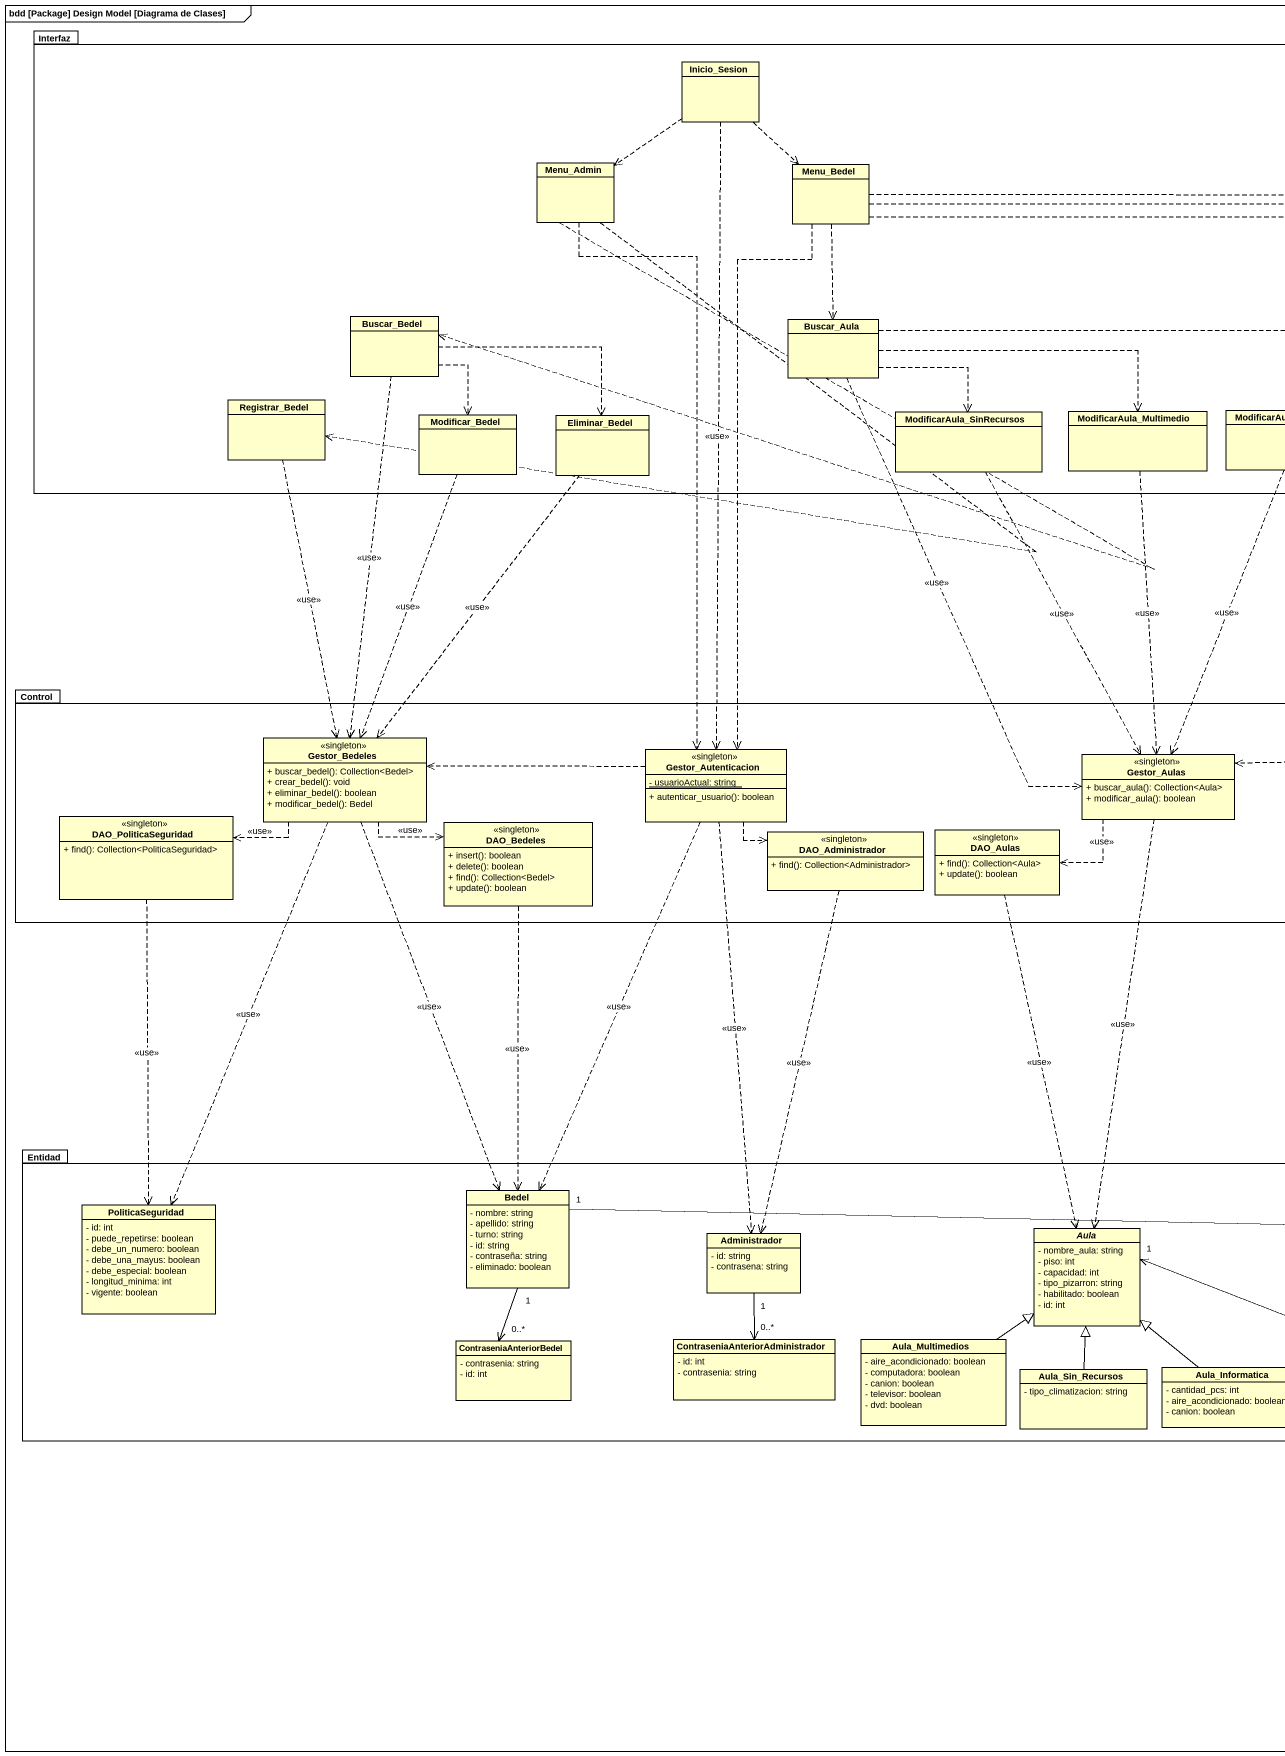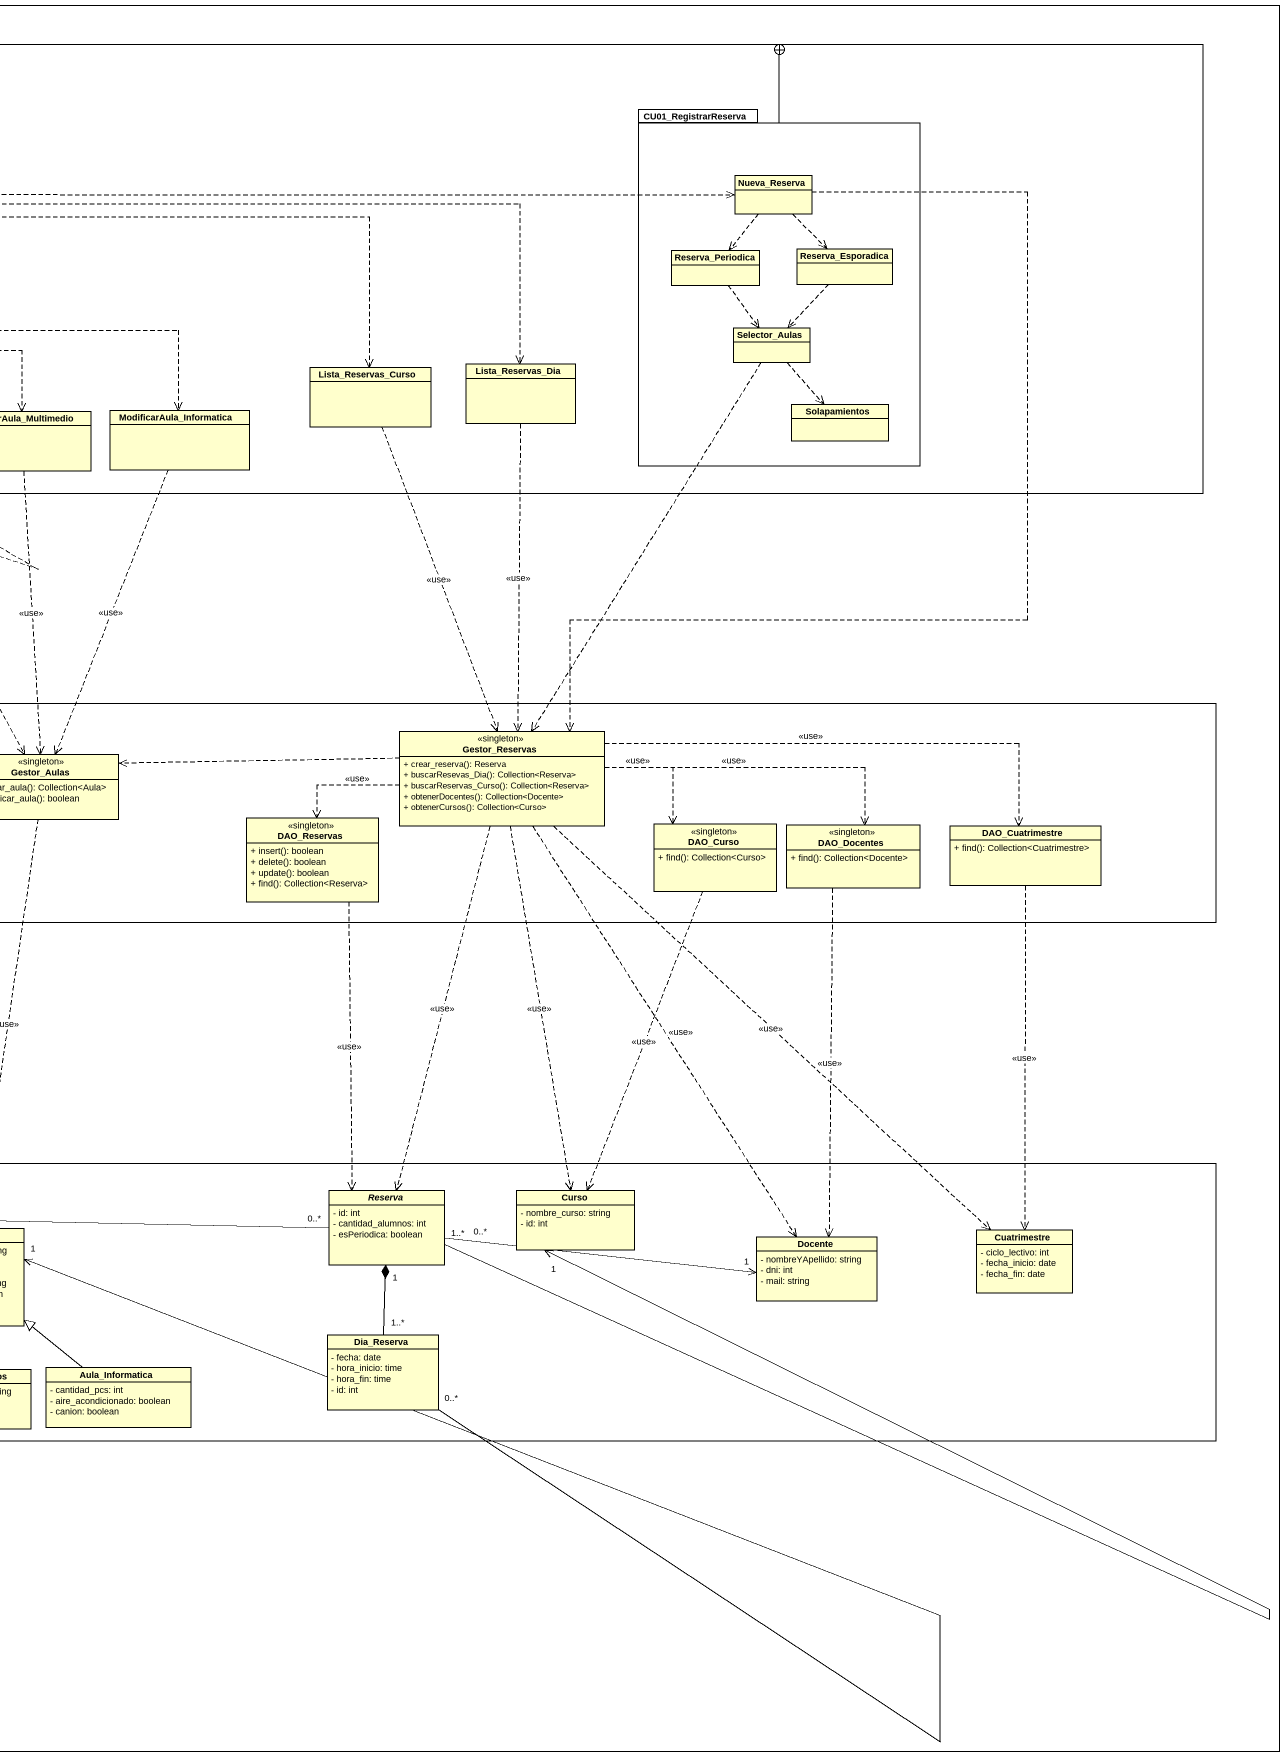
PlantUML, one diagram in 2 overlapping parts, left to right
@startuml
mainframe bdd [Package] Design Model [Diagrama de Clases]
hide circle
hide empty members
skinparam classAttributeIconSize 0
package Interfaz {
  class Inicio_Sesion
  package CU01_RegistrarReserva {
    class Nueva_Reserva
    class Reserva_Periodica
    class Reserva_Esporadica
    class Selector_Aulas
    class Solapamientos
  }
  class Menu_Admin
  class Menu_Bedel
  class Buscar_Bedel
  class Buscar_Aula
  class Lista_Reservas_Curso
  class Lista_Reservas_Dia
  class Registrar_Bedel
  class Modificar_Bedel
  class Eliminar_Bedel
  class ModificarAula_SinRecursos
  class ModificarAula_Multimedio
  class ModificarAula_Informatica
}
package "Control" as Control_ {
  class Gestor_Bedeles <<singleton>> {
    + buscar_bedel(): Collection<Bedel>
    + crear_bedel(): void
    + eliminar_bedel(): boolean
    + modificar_bedel(): Bedel
  }
  class Gestor_Autenticacion <<singleton>> {
    {static} - usuarioActual: string
    + autenticar_usuario(): boolean
  }
  class Gestor_Aulas <<singleton>> {
    + buscar_aula(): Collection<Aula>
    + modificar_aula(): boolean
  }
  class Gestor_Reservas <<singleton>> {
    + crear_reserva(): Reserva
    + buscarResevas_Dia(): Collection<Reserva>
    + buscarReservas_Curso(): Collection<Reserva>
    + obtenerDocentes(): Collection<Docente>
    + obtenerCursos(): Collection<Curso>
  }
  class DAO_PoliticaSeguridad <<singleton>> {
    + find(): Collection<PoliticaSeguridad>
  }
  class DAO_Bedeles <<singleton>> {
    + insert(): boolean
    + delete(): boolean
    + find(): Collection<Bedel>
    + update(): boolean
  }
  class DAO_Administrador <<singleton>> {
    + find(): Collection<Administrador>
  }
  class DAO_Aulas <<singleton>> {
    + find(): Collection<Aula>
    + update(): boolean
  }
  class DAO_Reservas <<singleton>> {
    + insert(): boolean
    + delete(): boolean
    + update(): boolean
    + find(): Collection<Reserva>
  }
  class DAO_Curso <<singleton>> {
    + find(): Collection<Curso>
  }
  class DAO_Docentes <<singleton>> {
    + find(): Collection<Docente>
  }
  class DAO_Cuatrimestre {
    + find(): Collection<Cuatrimestre>
  }
}
package Entidad {
  class Bedel {
    - nombre: string
    - apellido: string
    - turno: string
    - id: string
    - contraseña: string
    - eliminado: boolean
  }
  abstract class Reserva {
    - id: int
    - cantidad_alumnos: int
    - esPeriodica: boolean
  }
  class Curso {
    - nombre_curso: string
    - id: int
  }
  class PoliticaSeguridad {
    - id: int
    - puede_repetirse: boolean
    - debe_un_numero: boolean
    - debe_una_mayus: boolean
    - debe_especial: boolean
    - longitud_minima: int
    - vigente: boolean
  }
  abstract class Aula {
    - nombre_aula: string
    - piso: int
    - capacidad: int
    - tipo_pizarron: string
    - habilitado: boolean
    - id: int
  }
  class Cuatrimestre {
    - ciclo_lectivo: int
    - fecha_inicio: date
    - fecha_fin: date
  }
  class Administrador {
    - id: string
    - contrasena: string
  }
  class Docente {
    - nombreYApellido: string
    - dni: int
    - mail: string
  }
  class ContraseniaAnteriorBedel {
    - contrasenia: string
    - id: int
  }
  class "ContraseniaAnteriorAdministrador" as ContraseniaAnteriorAdministr {
    - id: int
    - contrasenia: string
  }
  class Aula_Multimedios {
    - aire_acondicionado: boolean
    - computadora: boolean
    - canion: boolean
    - televisor: boolean
    - dvd: boolean
  }
  class Dia_Reserva {
    - fecha: date
    - hora_inicio: time
    - hora_fin: time
    - id: int
  }
  class Aula_Sin_Recursos {
    - tipo_climatizacion: string
  }
  class Aula_Informatica {
    - cantidad_pcs: int
    - aire_acondicionado: boolean
    - canion: boolean
  }
}
Inicio_Sesion ..> Menu_Admin
Inicio_Sesion ..> Menu_Bedel
Inicio_Sesion ..> Gestor_Autenticacion : <<use>>
CU01_RegistrarReserva -left-+ Interfaz
Menu_Admin ..> Buscar_Bedel
Menu_Admin ..> Registrar_Bedel
Menu_Admin ..> Gestor_Autenticacion
Menu_Bedel .right.> Nueva_Reserva
Menu_Bedel ..> Buscar_Aula
Menu_Bedel .right.> Lista_Reservas_Curso
Menu_Bedel .right.> Lista_Reservas_Dia
Menu_Bedel ..> Gestor_Autenticacion
Nueva_Reserva ..> Reserva_Periodica
Nueva_Reserva ..> Reserva_Esporadica
Nueva_Reserva ..> Gestor_Reservas
Reserva_Periodica ..> Selector_Aulas
Reserva_Esporadica ..> Selector_Aulas
Buscar_Bedel ..> Modificar_Bedel
Buscar_Bedel .right.> Eliminar_Bedel
Buscar_Bedel ..> Gestor_Bedeles : <<use>>
Buscar_Aula ..> ModificarAula_SinRecursos
Buscar_Aula .right.> ModificarAula_Multimedio
Buscar_Aula .right.> ModificarAula_Informatica
Buscar_Aula ..> Gestor_Aulas : <<use>>
Selector_Aulas ..> Solapamientos
Selector_Aulas ..> Gestor_Reservas
Lista_Reservas_Curso ..> Gestor_Reservas : <<use>>
Lista_Reservas_Dia ..> Gestor_Reservas : <<use>>
Registrar_Bedel ..> Gestor_Bedeles : <<use>>
Modificar_Bedel ..> Gestor_Bedeles : <<use>>
Eliminar_Bedel ..> Gestor_Bedeles : <<use>>
ModificarAula_SinRecursos ..> Gestor_Aulas : <<use>>
ModificarAula_Multimedio ..> Gestor_Aulas : <<use>>
ModificarAula_Informatica ..> Gestor_Aulas : <<use>>
Gestor_Bedeles .left.> DAO_PoliticaSeguridad : <<use>>
Gestor_Bedeles .right.> DAO_Bedeles : <<use>>
Gestor_Bedeles ..> Bedel : <<use>>
Gestor_Bedeles ..> PoliticaSeguridad : <<use>>
Gestor_Autenticacion .left.> Gestor_Bedeles
Gestor_Autenticacion .right.> DAO_Administrador
Gestor_Autenticacion ..> Bedel : <<use>>
Gestor_Autenticacion ..> Administrador : <<use>>
Gestor_Aulas .left.> DAO_Aulas : <<use>>
Gestor_Aulas ..> Aula : <<use>>
Gestor_Reservas .left.> Gestor_Aulas
Gestor_Reservas .left.> DAO_Reservas : <<use>>
Gestor_Reservas .right.> DAO_Curso : <<use>>
Gestor_Reservas .right.> DAO_Docentes : <<use>>
Gestor_Reservas .right.> DAO_Cuatrimestre : <<use>>
Gestor_Reservas ..> Reserva : <<use>>
Gestor_Reservas ..> Curso : <<use>>
Gestor_Reservas ..> Cuatrimestre : <<use>>
Gestor_Reservas ..> Docente : <<use>>
DAO_PoliticaSeguridad ..> PoliticaSeguridad : <<use>>
DAO_Bedeles ..> Bedel : <<use>>
DAO_Administrador ..> Administrador : <<use>>
DAO_Aulas ..> Aula : <<use>>
DAO_Reservas ..> Reserva : <<use>>
DAO_Curso ..> Curso : <<use>>
DAO_Docentes ..> Docente : <<use>>
DAO_Cuatrimestre ..> Cuatrimestre : <<use>>
Bedel "1" -right- "0..*" Reserva
Bedel "1" --> "0..*" ContraseniaAnteriorBedel
Reserva "1..*" -right-> "1" Curso
Administrador "1" --> "0..*" ContraseniaAnteriorAdministr
Docente "1" <-left- "0..*" Reserva
Aula_Multimedios -up-|> Aula
Dia_Reserva "1..*" -up-* "1" Reserva
Dia_Reserva "0..*" -left-> "1" Aula
Aula_Sin_Recursos -up-|> Aula
Aula_Informatica -up-|> Aula
@enduml
